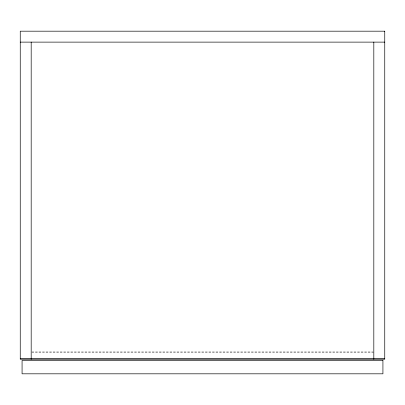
<?xml version="1.0" encoding="UTF-8"?>
<svg xmlns="http://www.w3.org/2000/svg" width="405" height="405" viewBox="0 0 405 405"><rect width="100%" height="100%" fill="white"/><g stroke="black" fill="none" stroke-linecap="round" stroke-linejoin="round"><path stroke-width="0.3" stroke-dasharray="2.02 1.52" d="M31.818 351.945L373.182 351.945M31.818 352.552L373.815 352.552"/><path stroke-width="0.61" d="M20.25 42.12L384.75 42.12M20.25 358.627L384.75 358.627M373.815 42.12L373.815 359.235M31.185 42.12L31.185 359.235M384.75 31.185L20.25 31.185L20.25 359.235L384.75 359.235L384.75 31.185M382.927 360.45L22.072 360.45L22.072 373.815L382.927 373.815L382.927 360.45"/></g></svg>
